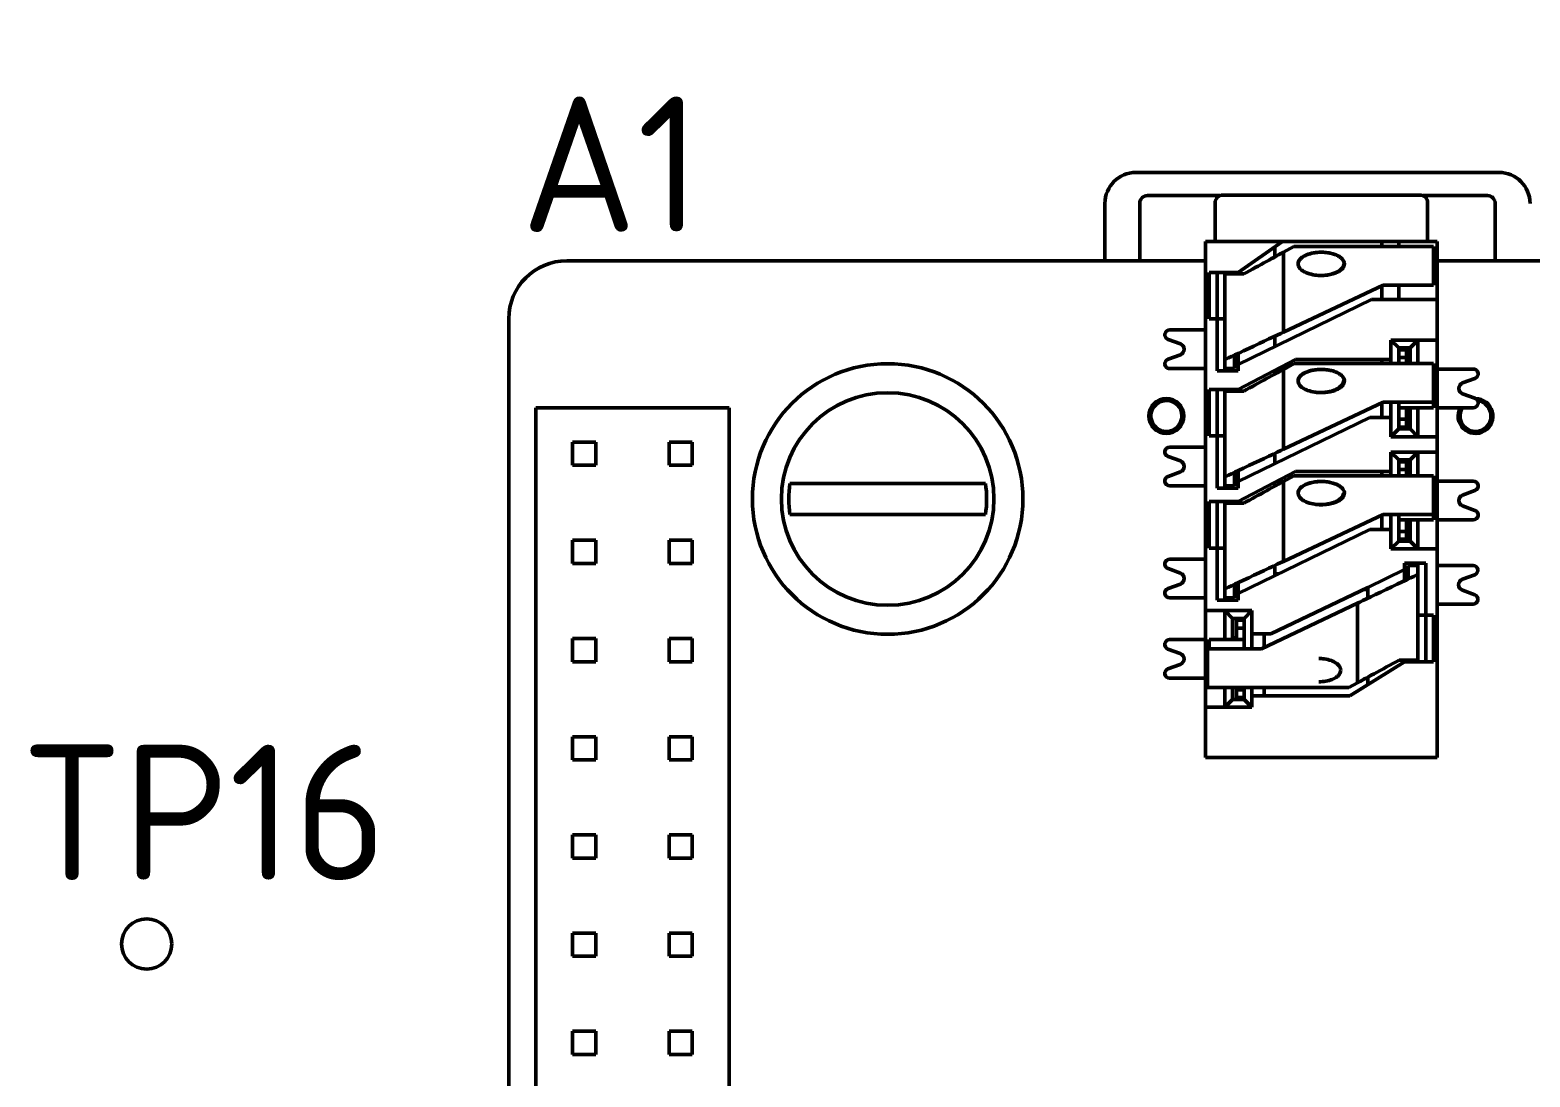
# Model space of a CAD drawing. Header units: millimetres. Extents: x -55 to 2039, y 0 to 512.
# Drawn here: x 1041.07 to 1079.89, y 280.9 to 307.98 of the extents above; entities that cross this region are included whole.
import ezdxf
from ezdxf import colors
from ezdxf.entities.mleader import LeaderData, LeaderLine
from ezdxf.enums import TextEntityAlignment as Align
from ezdxf.math import Vec2, Vec3

# ---------------------------------------------------------------- set-up
doc = ezdxf.new("R2010")
doc.units = ezdxf.units.MM
doc.linetypes.add('Сплошная', pattern=[0])
doc.layers.add('Виды', color=30, linetype='Continuous')
doc.layers.add('текст', color=2, linetype='Continuous', lineweight=30)
doc.styles.add('GOST TYPE B', font='', dxfattribs={"height": 3.5})
doc.styles.get('GOST TYPE B').set_extended_font_data('GOST type B')

# ---------------------------------------------------------------- blocks, each defined once
blk = doc.blocks.new('Вид с →')
at = {"linetype": 'Continuous', "lineweight": 25, "transparency": 16777216}
for q in [(28.03, 4.046), (30.858, 4.046)]:
    blk.add_line((29.444, 2.632), q, dxfattribs=at)
blk.add_circle((32.944, 2.632), 3.5, dxfattribs=at)
blk.add_circle((32.944, 2.632), 3.5, dxfattribs=at)
at = {"linetype": 'Continuous', "lineweight": 50, "transparency": 16777216, "style": 'GOST TYPE B'}
blk.add_attdef('ВИД(_:_)', text='', height=7, dxfattribs=at).set_placement((27.226, 3.5), align=Align.MIDDLE_RIGHT)
blk = doc.blocks.new('_DotSmall')
at = {"color": 0, "linetype": 'ByBlock', "lineweight": 60, "const_width": 0.5}
blk.add_lwpolyline([(-0.0625, 0, 1), (0.0625, 0, 1)], format="xyb", close=True, dxfattribs=at)

msp = doc.modelspace()

# ---------------------------------------------------------------- linework, layer by layer
at = {"linetype": 'Continuous', "lineweight": 50}
for p, q in [((1069.6899, 304.2971), (1079.0899, 304.2971)), ((1071.8646, 303.6971), (1069.9899, 303.6971)), ((1077.0413, 303.7123), (1071.9413, 303.7123)), ((1078.7899, 303.6971), (1077.1179, 303.6971)), ((1068.8899, 302.0123), (1068.8899, 303.4971)), ((1069.7899, 303.4971), (1069.7899, 302.0123)), ((1071.7413, 302.5123), (1071.7413, 303.5123)), ((1077.2413, 302.5123), (1077.2413, 303.5123)), ((1078.9899, 302.0123), (1078.9899, 303.4971)), ((1071.4913, 292.9623), (1071.4913, 302.5123)), ((1071.4913, 302.5123), (1073.3456, 302.5123)), ((1073.4838, 302.5123), (1072.3413, 301.7123)), ((1076.7961, 302.5123), (1073.3456, 302.5123)), ((1076.0558, 302.3823), (1076.0558, 302.5123)), ((1076.4913, 302.3823), (1076.4913, 302.5123)), ((1076.7961, 302.5123), (1077.4913, 302.5123)), ((1077.4913, 302.5123), (1077.4913, 301.0123)), ((1054.9613, 302.0123), (1071.4913, 302.0123)), ((1073.2844, 302.111), (1073.2844, 302.3727)), ((1073.5089, 302.2336), (1073.7813, 302.3823)), ((1073.5089, 300.1668), (1073.5089, 302.2336)), ((1073.7813, 302.3823), (1074.5115, 302.3823)), ((1074.5115, 302.3823), (1077.3913, 302.3823)), ((1077.3913, 302.3823), (1077.3913, 301.3823)), ((1077.4913, 302.0123), (1090.4356, 302.0123)), ((1071.5913, 301.7123), (1072.3413, 301.7123)), ((1071.5913, 300.5123), (1071.5913, 301.7123)), ((1071.7913, 300.5123), (1071.7913, 301.7123)), ((1071.9913, 301.6723), (1071.9913, 301.7123)), ((1071.9913, 300.5123), (1071.9913, 301.6723)), ((1072.4813, 301.6723), (1071.9913, 301.6723)), ((1072.3413, 301.6723), (1072.3413, 301.7123)), ((1073.5089, 300.1668), (1076.0913, 301.3823)), ((1076.0558, 301.0123), (1076.0558, 301.3656)), ((1076.0913, 301.3823), (1077.3913, 301.3823)), ((1076.4913, 301.0123), (1076.4913, 301.3823)), ((1072.3413, 299.3323), (1075.7858, 301.0123)), ((1075.7858, 301.0123), (1077.4913, 301.0123)), ((1077.4913, 301.0123), (1077.4913, 299.9623)), ((1053.4613, 260.3546), (1053.4613, 300.5123)), ((1071.5913, 300.5123), (1071.7913, 300.5123)), ((1071.7913, 300.5123), (1071.9913, 300.5123)), ((1071.7913, 299.1623), (1071.7913, 300.5123)), ((1071.9913, 299.1623), (1071.9913, 300.5123)), ((1070.5663, 300.2223), (1071.4913, 300.2223)), ((1070.8427, 299.8632), (1070.5234, 299.9799)), ((1073.2844, 299.7923), (1073.2844, 300.0611)), ((1076.2913, 299.9623), (1077.4913, 299.9623)), ((1076.2913, 299.9623), (1076.4913, 299.7623)), ((1076.2913, 299.4623), (1076.2913, 299.9623)), ((1076.7913, 299.7623), (1076.4913, 299.7623)), ((1076.4913, 299.7123), (1076.4913, 299.7623)), ((1076.4913, 299.7123), (1076.6913, 299.7123)), ((1076.4913, 299.5123), (1076.4913, 299.7123)), ((1076.6913, 299.7123), (1076.6913, 299.5123)), ((1076.9913, 299.9623), (1076.7913, 299.7623)), ((1076.7913, 299.3523), (1076.7913, 299.7623)), ((1076.9913, 299.3523), (1076.9913, 299.9623)), ((1077.4913, 299.9623), (1077.4913, 297.4623)), ((1070.5234, 299.4647), (1070.8427, 299.5814)), ((1072.2413, 299.2223), (1072.2413, 299.57)), ((1072.3413, 299.3323), (1072.3413, 299.6171)), ((1073.8233, 299.4623), (1072.3413, 298.6823)), ((1072.3413, 299.1623), (1072.3413, 299.3323)), ((1073.5089, 299.2036), (1073.7813, 299.3523)), ((1073.7813, 299.3523), (1074.5115, 299.3523)), ((1073.8233, 299.4623), (1076.2913, 299.4623)), ((1074.5115, 299.3523), (1077.3913, 299.3523)), ((1076.0558, 299.3523), (1076.0558, 299.4623)), ((1076.2913, 299.4623), (1076.2913, 299.3523)), ((1076.6913, 299.5123), (1076.4913, 299.5123)), ((1077.3913, 299.3523), (1077.3913, 298.3523)), ((1071.4913, 299.2223), (1070.5663, 299.2223)), ((1071.7913, 299.1623), (1072.3413, 299.1623)), ((1071.9913, 299.2223), (1072.2413, 299.2223)), ((1073.2844, 299.081), (1073.2844, 299.1787)), ((1073.5089, 297.1368), (1073.5089, 299.2036)), ((1077.4913, 299.2123), (1078.4213, 299.2123)), ((1078.4641, 298.9699), (1078.1448, 298.8532)), ((1071.5913, 297.4823), (1071.5913, 298.6823)), ((1071.5913, 298.6823), (1072.3413, 298.6823)), ((1071.7913, 298.6823), (1071.7913, 297.4823)), ((1071.9913, 298.6423), (1071.9913, 298.6823)), ((1071.9913, 297.4823), (1071.9913, 298.6423)), ((1072.4813, 298.6423), (1071.9913, 298.6423)), ((1072.3413, 298.6423), (1072.3413, 298.6823)), ((1078.145, 298.5714), (1078.4642, 298.4547)), ((1059.1613, 298.2123), (1054.1613, 298.2123)), ((1054.1613, 298.2123), (1054.1613, 260.3503)), ((1059.1613, 247.5623), (1059.1613, 298.2123)), ((1073.5089, 297.1368), (1076.0913, 298.3523)), ((1076.0558, 297.9623), (1076.0558, 298.3356)), ((1076.0913, 298.3523), (1077.3913, 298.3523)), ((1076.2913, 298.3523), (1076.2913, 297.9623)), ((1076.4913, 298.2123), (1076.4913, 298.3523)), ((1077.3913, 298.2123), (1076.4913, 298.2123)), ((1076.6913, 298.1623), (1076.7913, 298.1623)), ((1076.7913, 297.6623), (1076.7913, 298.2123)), ((1076.9913, 297.4623), (1076.9913, 298.2123)), ((1077.3913, 298.2123), (1077.3913, 298.3523)), ((1078.4213, 298.2123), (1077.4913, 298.2123)), ((1072.3413, 296.3023), (1075.7448, 297.9623)), ((1075.7448, 297.9623), (1076.2913, 297.9623)), ((1076.2913, 297.4623), (1076.2913, 297.9623)), ((1076.4913, 297.9123), (1076.6913, 297.9123)), ((1076.4913, 297.7123), (1076.4913, 297.9123)), ((1076.6913, 297.9123), (1076.6913, 297.7123)), ((1071.5913, 297.4823), (1071.7913, 297.4823)), ((1071.7913, 297.4823), (1071.9913, 297.4823)), ((1071.7913, 296.1323), (1071.7913, 297.4823)), ((1071.9913, 297.4823), (1071.9913, 296.1323)), ((1076.4913, 297.6623), (1076.2913, 297.4623)), ((1076.2913, 297.4623), (1077.4913, 297.4623)), ((1076.6913, 297.7123), (1076.4913, 297.7123)), ((1076.4913, 297.6623), (1076.4913, 297.7123)), ((1076.4913, 297.6623), (1076.7913, 297.6623)), ((1076.7913, 297.6623), (1076.9913, 297.4623)), ((1077.4913, 297.4623), (1077.4913, 297.0623)), ((1055.7113, 297.3223), (1055.1113, 297.3223)), ((1055.1113, 297.3223), (1055.1113, 296.7223)), ((1055.7113, 296.7223), (1055.7113, 297.3223)), ((1058.2113, 297.3223), (1057.6113, 297.3223)), ((1057.6113, 297.3223), (1057.6113, 296.7223)), ((1058.2113, 296.7223), (1058.2113, 297.3223)), ((1070.5663, 297.1923), (1071.4913, 297.1923)), ((1073.2844, 296.7623), (1073.2844, 297.0311)), ((1076.2913, 297.0623), (1077.4913, 297.0623)), ((1076.2913, 297.0623), (1076.4913, 296.8623)), ((1076.2913, 296.5623), (1076.2913, 297.0623)), ((1076.9913, 297.0623), (1076.7913, 296.8623)), ((1076.9913, 296.4523), (1076.9913, 297.0623)), ((1077.4913, 297.0623), (1077.4913, 294.5623)), ((1055.1113, 296.7223), (1055.7113, 296.7223)), ((1057.6113, 296.7223), (1058.2113, 296.7223)), ((1070.8427, 296.8332), (1070.5234, 296.9499)), ((1072.3413, 296.3023), (1072.3413, 296.5871)), ((1076.7913, 296.8623), (1076.4913, 296.8623)), ((1076.4913, 296.8123), (1076.4913, 296.8623)), ((1076.4913, 296.8123), (1076.6913, 296.8123)), ((1076.4913, 296.6123), (1076.4913, 296.8123)), ((1076.6913, 296.6123), (1076.4913, 296.6123)), ((1076.6913, 296.8123), (1076.6913, 296.6123)), ((1076.7913, 296.4523), (1076.7913, 296.8623)), ((1065.7971, 296.2504), (1060.7373, 296.2504)), ((1070.5234, 296.4347), (1070.8427, 296.5514)), ((1071.4913, 296.1923), (1070.5663, 296.1923)), ((1071.9913, 296.1923), (1072.2413, 296.1923)), ((1072.2413, 296.1923), (1072.2413, 296.54)), ((1073.8233, 296.5623), (1072.3413, 295.7823)), ((1072.3413, 296.1323), (1072.3413, 296.3023)), ((1073.2844, 296.181), (1073.2844, 296.2787)), ((1073.5089, 296.3036), (1073.7813, 296.4523)), ((1073.5089, 294.2368), (1073.5089, 296.3036)), ((1073.7813, 296.4523), (1074.5115, 296.4523)), ((1073.8233, 296.5623), (1076.2913, 296.5623)), ((1074.5115, 296.4523), (1077.3913, 296.4523)), ((1076.0558, 296.4523), (1076.0558, 296.5623)), ((1076.2913, 296.5623), (1076.2913, 296.4523)), ((1077.3913, 296.4523), (1077.3913, 295.4523)), ((1077.4913, 296.3123), (1078.4213, 296.3123)), ((1071.7913, 296.1323), (1072.3413, 296.1323)), ((1078.4641, 296.0699), (1078.1448, 295.9532)), ((1060.7373, 295.4504), (1065.7971, 295.4504)), ((1071.5913, 294.5823), (1071.5913, 295.7823)), ((1071.5913, 295.7823), (1072.3413, 295.7823)), ((1071.7913, 295.7823), (1071.7913, 294.5823)), ((1071.9913, 295.7423), (1071.9913, 295.7823)), ((1071.9913, 294.5823), (1071.9913, 295.7423)), ((1072.4813, 295.7423), (1071.9913, 295.7423)), ((1072.3413, 295.7423), (1072.3413, 295.7823)), ((1073.5089, 294.2368), (1076.0913, 295.4523)), ((1076.0558, 295.0623), (1076.0558, 295.4356)), ((1076.0913, 295.4523), (1077.3913, 295.4523)), ((1076.2913, 295.4523), (1076.2913, 295.0623)), ((1076.4913, 295.3123), (1076.4913, 295.4523)), ((1077.3913, 295.3123), (1077.3913, 295.4523)), ((1078.145, 295.6714), (1078.4642, 295.5547)), ((1072.3413, 293.4023), (1075.7448, 295.0623)), ((1075.7448, 295.0623), (1076.2913, 295.0623)), ((1076.2913, 294.5623), (1076.2913, 295.0623)), ((1077.3913, 295.3123), (1076.4913, 295.3123)), ((1076.6913, 295.2623), (1076.7913, 295.2623)), ((1076.7913, 294.7623), (1076.7913, 295.3123)), ((1076.9913, 294.5623), (1076.9913, 295.3123)), ((1077.4913, 295.3123), (1078.4213, 295.3123)), ((1055.7113, 294.7823), (1055.1113, 294.7823)), ((1055.1113, 294.7823), (1055.1113, 294.1823)), ((1055.7113, 294.1823), (1055.7113, 294.7823)), ((1058.2113, 294.7823), (1057.6113, 294.7823)), ((1057.6113, 294.7823), (1057.6113, 294.1823)), ((1058.2113, 294.1823), (1058.2113, 294.7823)), ((1076.4913, 294.7623), (1076.2913, 294.5623)), ((1076.4913, 295.0123), (1076.6913, 295.0123)), ((1076.4913, 294.8123), (1076.4913, 295.0123)), ((1076.6913, 294.8123), (1076.4913, 294.8123)), ((1076.4913, 294.7623), (1076.4913, 294.8123)), ((1076.4913, 294.7623), (1076.7913, 294.7623)), ((1076.6913, 295.0123), (1076.6913, 294.8123)), ((1076.7913, 294.7623), (1076.9913, 294.5623)), ((1070.5663, 294.2923), (1071.4913, 294.2923)), ((1071.5913, 294.5823), (1071.7913, 294.5823)), ((1071.7913, 294.5823), (1071.9913, 294.5823)), ((1071.7913, 293.2323), (1071.7913, 294.5823)), ((1071.9913, 294.5823), (1071.9913, 293.2323)), ((1076.2913, 294.5623), (1077.4913, 294.5623)), ((1077.4913, 294.5623), (1077.4913, 289.1623)), ((1055.1113, 294.1823), (1055.7113, 294.1823)), ((1057.6113, 294.1823), (1058.2113, 294.1823)), ((1070.8427, 293.9332), (1070.5234, 294.0499)), ((1073.2844, 293.8623), (1073.2844, 294.1311)), ((1073.3869, 293.9123), (1073.2844, 293.9123)), ((1076.6413, 294.0223), (1075.6913, 293.5599)), ((1076.6413, 294.0223), (1076.6413, 294.1923)), ((1076.6413, 294.1923), (1077.1913, 294.1923)), ((1076.6413, 294.0223), (1076.6413, 293.7354)), ((1076.7413, 294.1323), (1076.9913, 294.1323)), ((1076.7413, 293.7831), (1076.7413, 294.1323)), ((1076.9913, 294.1923), (1076.9913, 292.8423)), ((1077.1913, 292.8423), (1077.1913, 294.1923)), ((1077.4913, 294.1323), (1078.4163, 294.1323)), ((1078.4592, 293.8899), (1078.1398, 293.7732)), ((1070.5234, 293.5347), (1070.8427, 293.6514)), ((1072.2413, 293.2923), (1072.2413, 293.64)), ((1072.3413, 293.4023), (1072.3413, 293.6871)), ((1075.6913, 293.5599), (1073.1813, 292.3613)), ((1075.5917, 293.5123), (1075.6913, 293.5123)), ((1075.6913, 293.2823), (1075.6913, 293.5599)), ((1076.2913, 293.5685), (1076.2913, 293.5723)), ((1076.2913, 293.5723), (1076.2994, 293.5723)), ((1078.1398, 293.4914), (1078.4592, 293.3747)), ((1071.4913, 293.2923), (1070.5663, 293.2923)), ((1071.7913, 293.2323), (1072.3413, 293.2323)), ((1071.9913, 293.2923), (1072.2413, 293.2923)), ((1072.3413, 293.2323), (1072.3413, 293.4023)), ((1072.9447, 291.9723), (1075.429, 293.1572)), ((1075.429, 291.0967), (1075.429, 293.1572)), ((1078.4163, 293.1323), (1077.4913, 293.1323)), ((1071.4913, 292.9623), (1072.6913, 292.9623)), ((1071.4913, 290.4623), (1071.4913, 292.9623)), ((1072.1913, 292.7623), (1071.9913, 292.9623)), ((1071.9913, 292.9623), (1071.9913, 292.2123)), ((1072.1913, 292.2123), (1072.1913, 292.7623)), ((1072.1913, 292.7623), (1072.4913, 292.7623)), ((1072.2913, 292.7123), (1072.4913, 292.7123)), ((1072.2913, 292.5123), (1072.2913, 292.7123)), ((1072.6913, 292.9623), (1072.4913, 292.7623)), ((1072.4913, 292.7623), (1072.4913, 292.7123)), ((1072.4913, 292.7123), (1072.4913, 292.5123)), ((1072.6913, 292.3613), (1072.6913, 292.9623)), ((1076.9913, 292.8423), (1077.1913, 292.8423)), ((1076.9913, 292.8423), (1076.9913, 291.6823)), ((1077.1913, 292.8423), (1077.1913, 291.6423)), ((1077.1913, 292.8423), (1077.3913, 292.8423)), ((1077.3913, 291.6423), (1077.3913, 292.8423)), ((1072.4913, 292.5123), (1072.2913, 292.5123)), ((1072.6913, 291.9723), (1072.6913, 292.3613)), ((1072.6913, 292.3613), (1073.1813, 292.3613)), ((1073.0113, 292.3613), (1073.0113, 292.0041)), ((1055.7113, 292.2423), (1055.1113, 292.2423)), ((1055.1113, 292.2423), (1055.1113, 291.6423)), ((1055.7113, 291.6423), (1055.7113, 292.2423)), ((1058.2113, 292.2423), (1057.6113, 292.2423)), ((1057.6113, 292.2423), (1057.6113, 291.6423)), ((1058.2113, 291.6423), (1058.2113, 292.2423)), ((1070.8375, 291.8533), (1070.5184, 291.9699)), ((1070.5614, 292.2123), (1071.4913, 292.2123)), ((1071.5447, 291.9723), (1072.9447, 291.9723)), ((1071.5447, 290.9723), (1071.5447, 291.9723)), ((1071.5913, 292.2123), (1072.1913, 292.2123)), ((1071.5913, 291.9723), (1071.5913, 292.2123)), ((1072.2913, 292.2623), (1072.1913, 292.2623)), ((1072.4741, 292.2123), (1072.1913, 292.2123)), ((1072.4913, 292.2505), (1072.4913, 291.9723)), ((1055.1113, 291.6423), (1055.7113, 291.6423)), ((1057.6113, 291.6423), (1058.2113, 291.6423)), ((1070.5185, 291.4548), (1070.8377, 291.5714)), ((1075.2313, 290.7613), (1076.6413, 291.6423)), ((1076.9913, 291.6823), (1076.5013, 291.6823)), ((1076.6413, 291.6423), (1076.6413, 291.6823)), ((1076.6413, 291.6423), (1077.3913, 291.6423)), ((1076.9913, 291.6423), (1076.9913, 291.6823)), ((1070.5613, 291.2123), (1071.4913, 291.2123)), ((1075.6913, 291.0487), (1075.6913, 291.24)), ((1071.5447, 290.9723), (1074.3948, 290.9723)), ((1071.9913, 290.9723), (1071.9913, 290.4623)), ((1072.1913, 290.6623), (1072.1913, 290.9723)), ((1072.2913, 290.9123), (1072.4913, 290.9123)), ((1072.2913, 290.7123), (1072.2913, 290.9123)), ((1072.4913, 290.9123), (1072.4913, 290.7123)), ((1072.6913, 290.7613), (1072.6913, 290.9723)), ((1072.6913, 290.4623), (1072.6913, 290.7613)), ((1072.6913, 290.7613), (1075.2313, 290.7613)), ((1073.0113, 290.9723), (1073.0113, 290.7613)), ((1074.3948, 290.9723), (1074.4106, 290.9723)), ((1074.4106, 290.9723), (1075.2013, 290.9723)), ((1075.2013, 290.9723), (1075.429, 291.0967)), ((1071.4913, 290.4623), (1072.6913, 290.4623)), ((1071.4913, 289.1623), (1071.4913, 290.4623)), ((1072.1913, 290.6623), (1071.9913, 290.4623)), ((1072.1913, 290.6623), (1072.4913, 290.6623)), ((1072.4913, 290.7123), (1072.2913, 290.7123)), ((1072.4913, 290.6623), (1072.4913, 290.7123)), ((1072.4913, 290.6623), (1072.6913, 290.4623)), ((1055.7113, 289.7023), (1055.1113, 289.7023)), ((1055.1113, 289.7023), (1055.1113, 289.1023)), ((1055.7113, 289.1023), (1055.7113, 289.7023)), ((1058.2113, 289.7023), (1057.6113, 289.7023)), ((1057.6113, 289.7023), (1057.6113, 289.1023)), ((1058.2113, 289.1023), (1058.2113, 289.7023)), ((1055.1113, 289.1023), (1055.7113, 289.1023)), ((1057.6113, 289.1023), (1058.2113, 289.1023)), ((1071.4913, 289.1623), (1077.4913, 289.1623)), ((1055.7113, 287.1623), (1055.1113, 287.1623)), ((1055.1113, 287.1623), (1055.1113, 286.5623)), ((1055.7113, 286.5623), (1055.7113, 287.1623)), ((1058.2113, 287.1623), (1057.6113, 287.1623)), ((1057.6113, 287.1623), (1057.6113, 286.5623)), ((1058.2113, 286.5623), (1058.2113, 287.1623)), ((1055.1113, 286.5623), (1055.7113, 286.5623)), ((1057.6113, 286.5623), (1058.2113, 286.5623)), ((1055.7113, 284.6223), (1055.1113, 284.6223)), ((1055.1113, 284.6223), (1055.1113, 284.0223)), ((1055.7113, 284.0223), (1055.7113, 284.6223)), ((1058.2113, 284.6223), (1057.6113, 284.6223)), ((1057.6113, 284.6223), (1057.6113, 284.0223)), ((1058.2113, 284.0223), (1058.2113, 284.6223)), ((1055.1113, 284.0223), (1055.7113, 284.0223)), ((1057.6113, 284.0223), (1058.2113, 284.0223)), ((1055.7113, 282.0823), (1055.1113, 282.0823)), ((1055.1113, 282.0823), (1055.1113, 281.4823)), ((1055.7113, 281.4823), (1055.7113, 282.0823)), ((1058.2113, 282.0823), (1057.6113, 282.0823)), ((1057.6113, 282.0823), (1057.6113, 281.4823)), ((1058.2113, 281.4823), (1058.2113, 282.0823)), ((1055.1113, 281.4823), (1055.7113, 281.4823)), ((1057.6113, 281.4823), (1058.2113, 281.4823))]:
    msp.add_line(p, q, dxfattribs=at)
for centre, radius in [((1063.2672, 295.8504), 3.5), ((1070.4789, 297.9971), 0.45), ((1044.0913, 284.3401), 0.65)]:
    msp.add_circle(centre, radius, dxfattribs=at)
at = {"linetype": 'Continuous', "lineweight": 50, "extrusion": (0, 0, -1)}
msp.add_circle((-1063.2672, 295.8504), 2.75, dxfattribs=at)
for centre, radius, start, end in [((-1069.6899, 303.4971), 0.8, 0, 90), ((-1079.0899, 303.4971), 0.8, 90, 180), ((-1071.9413, 303.5123), 0.2, 0, 90), ((-1077.0413, 303.5123), 0.2, 90, 180), ((-1070.5663, 300.0973), 0.125, 290.07252, 90), ((-1070.5663, 299.3473), 0.125, 270, 69.92747), ((-1078.4213, 299.0873), 0.125, 90.00001, 249.97871), ((-1070.4799, 297.9971), 0.4, 5.02088, 180), ((-1078.4799, 297.9971), 0.4, 5.02088, 32.55932), ((-1078.4213, 298.3373), 0.125, 110.06848, 270), ((-1078.4799, 297.9971), 0.4, 97.61776, 180), ((-1070.4799, 297.9971), 0.4, 180, 5.02088), ((-1078.4799, 297.9971), 0.4, 180, 5.02088), ((-1070.5663, 297.0673), 0.125, 290.07252, 90), ((-1063.2672, 295.8504), 2.5613, 351.0154, 8.9846), ((-1063.2672, 295.8504), 2.5613, 171.0154, 188.9846), ((-1070.5663, 296.3173), 0.125, 270, 69.92747), ((-1078.4213, 296.1873), 0.125, 90.00001, 249.97871), ((-1078.4213, 295.4373), 0.125, 110.06848, 270), ((-1070.5663, 294.1673), 0.125, 290.07252, 90), ((-1078.4163, 294.0073), 0.125, 90, 249.92747), ((-1070.5663, 293.4173), 0.125, 270, 69.92747), ((-1078.4163, 293.2573), 0.125, 110.07252, 270), ((-1070.5613, 292.0873), 0.125, 290.07252, 90.0514), ((-1070.5613, 291.3373), 0.125, 270, 69.97889)]:
    msp.add_arc(centre, radius, start, end, dxfattribs=at)
at = {"linetype": 'Continuous', "lineweight": 50}
for centre, radius, start, end in [((1069.9899, 303.4971), 0.2, 90, 180), ((1078.7899, 303.4971), 0.2, 0, 90), ((1054.9613, 300.5123), 1.5, 90, 180), ((1070.7913, 299.7223), 0.15, 290.07253, 69.92748), ((1078.1963, 298.7123), 0.15, 110.07259, 250.03034), ((1078.4799, 297.9971), 0.45, 151.42064, 89.84179), ((1070.7913, 296.6923), 0.15, 290.07253, 69.92748), ((1078.1963, 295.8123), 0.15, 110.07259, 250.03034), ((1070.7913, 293.7923), 0.15, 290.07253, 69.92748), ((1078.1913, 293.6323), 0.15, 110.07253, 249.92748), ((1070.7863, 291.7123), 0.15, 290.07253, 70.03108)]:
    msp.add_arc(centre, radius, start, end, dxfattribs=at)
at = {"linetype": 'Continuous', "lineweight": 50, "extrusion": (0, 0, -1)}
for centre, major_axis, ratio, start_param, end_param in [((1072.7913, 301.8416), (-0.8, -0.4369), 0, 3.5992584, 5.1103356), ((1076.4913, 299.3623), (0, 0.15), 0.0000001, 4.6455587, 6.2830712), ((1076.6913, 299.3623), (0, 0.15), 0.0000001, 4.6455587, 6.2830712), ((1072.7913, 298.8116), (-0.8, -0.4369), 0, 3.5992584, 5.1103356), ((1076.4913, 298.0623), (0, 0.15), 0.0000001, 3.1414785, 6.2830712), ((1076.6913, 298.0623), (0, 0.15), 0.0000001, 3.1414785, 6.2830712), ((1076.4913, 296.4623), (0, 0.15), 0.0000001, 4.6455587, 6.2830712), ((1076.6913, 296.4623), (0, 0.15), 0.0000001, 4.6455587, 6.2830712), ((1072.7913, 295.9116), (-0.8, -0.4369), 0, 3.5992584, 5.1103356), ((1076.4913, 295.1623), (0, 0.15), 0.0000001, 3.1414785, 6.2830712), ((1076.6913, 295.1623), (0, 0.15), 0.0000001, 3.1414785, 6.2830712), ((1072.2913, 292.3623), (0, 0.15), 0.0000001, 3.8712062, 6.2830712), ((1072.4913, 292.3623), (0, 0.15), 0.0000001, 3.8712062, 6.2830712), ((1072.2913, 291.0623), (0, 0.15), 0.0000001, 3.1414785, 4.0687737), ((1072.4913, 291.0623), (0, 0.15), 0.0000001, 3.1414785, 4.0687737)]:
    msp.add_ellipse(centre, major_axis=major_axis, ratio=ratio, start_param=start_param, end_param=end_param, dxfattribs=at)
at = {"linetype": 'Continuous', "lineweight": 50}
for centre, major_axis, start_param, end_param in [((1072.7913, 299.8289), (-0.8, -0.3766), -0.000031, 2.6839243), ((1072.7913, 296.7989), (-0.8, -0.3766), -0.000031, 2.6839243), ((1072.7913, 293.8989), (-0.8, -0.3766), -0.000031, 2.6839243), ((1076.1913, 293.5208), (0.8, 0.3816), 3.4501677, 6.2832217), ((1076.1913, 291.513), (0.8, 0.4369), 3.4501242, 5.1103001)]:
    msp.add_ellipse(centre, major_axis=major_axis, ratio=0, start_param=start_param, end_param=end_param, dxfattribs=at)
for points, knots in [([(1073.8882, 301.9323), (1073.8882, 301.9404), (1073.8889, 301.9485), (1073.8902, 301.9567), (1073.8929, 301.9734), (1073.8985, 301.9902), (1073.9069, 302.0067), (1073.9164, 302.0253), (1073.9296, 302.0436), (1073.946, 302.0608), (1073.9644, 302.0803), (1073.9869, 302.0985), (1074.0118, 302.1148), (1074.0398, 302.1331), (1074.0709, 302.1491), (1074.1038, 302.1628), (1074.1406, 302.1781), (1074.1796, 302.1907), (1074.2196, 302.2007), (1074.264, 302.2118), (1074.3098, 302.2198), (1074.356, 302.225), (1074.4059, 302.2306), (1074.4563, 302.233), (1074.5067, 302.2322), (1074.5566, 302.2314), (1074.6064, 302.2275), (1074.6553, 302.2203), (1074.7001, 302.2137), (1074.7442, 302.2045), (1074.7868, 302.1922), (1074.8248, 302.1812), (1074.8615, 302.1678), (1074.8959, 302.1518), (1074.9266, 302.1375), (1074.9554, 302.121), (1074.9809, 302.1024), (1075.0036, 302.0859), (1075.0237, 302.0677), (1075.0398, 302.0485), (1075.0541, 302.0314), (1075.0653, 302.0136), (1075.0731, 301.9955), (1075.0801, 301.9792), (1075.0844, 301.9628), (1075.0859, 301.9464), (1075.0863, 301.9417), (1075.0866, 301.937), (1075.0866, 301.9323)], [0, 0, 0, 0, 0.0235679, 0.0235679, 0.0235679, 0.0720538, 0.0720538, 0.0720538, 0.1267405, 0.1267405, 0.1267405, 0.188297, 0.188297, 0.188297, 0.257248, 0.257248, 0.257248, 0.3342557, 0.3342557, 0.3342557, 0.4197316, 0.4197316, 0.4197316, 0.5117766, 0.5117766, 0.5117766, 0.6028617, 0.6028617, 0.6028617, 0.6861843, 0.6861843, 0.6861843, 0.7604194, 0.7604194, 0.7604194, 0.8268326, 0.8268326, 0.8268326, 0.886127, 0.886127, 0.886127, 0.9387919, 0.9387919, 0.9387919, 0.9863602, 0.9863602, 0.9863602, 1, 1, 1, 1]), ([(1074.4874, 302.2323), (1074.3577, 302.2323), (1074.2243, 302.2129), (1074.0599, 302.1445), (1074.0163, 302.121), (1073.9573, 302.0735), (1073.9376, 302.0538), (1073.9132, 302.0187), (1073.9056, 302.0051), (1073.8926, 301.9723), (1073.8884, 301.9522), (1073.8884, 301.9323)], [0, 0, 0, 0, 0.038975748, 0.038975748, 0.053526137, 0.053526137, 0.061744956, 0.061744956, 0.066368073, 0.066368073, 0.072321017, 0.072321017, 0.072321017, 0.072321017]), ([(1073.8884, 301.9323), (1073.8884, 301.9163), (1073.8911, 301.9002), (1073.9009, 301.8693), (1073.9083, 301.8544), (1073.928, 301.8236), (1073.9412, 301.8081), (1073.9754, 301.7752), (1073.9977, 301.7586), (1074.0563, 301.7221), (1074.0946, 301.7045), (1074.1948, 301.6678), (1074.2589, 301.653), (1074.3775, 301.6361), (1074.4325, 301.6323), (1074.4874, 301.6323)], [0, 0, 0, 0, 0.004797553, 0.004797553, 0.009720553, 0.009720553, 0.015762475, 0.015762475, 0.023996988, 0.023996988, 0.036529145, 0.036529145, 0.056063648, 0.056063648, 0.072546002, 0.072546002, 0.072546002, 0.072546002]), ([(1074.4796, 301.6324), (1074.6396, 301.6335), (1074.7989, 301.6686), (1074.9085, 301.727), (1075.0113, 301.7817), (1075.0704, 301.857), (1075.0708, 301.9323)], [0.50405458, 0.50405458, 0.50405458, 0.50405458, 0.7513098, 0.7513098, 0.7513098, 0.98326266, 0.98326266, 0.98326266, 0.98326266]), ([(1075.0866, 301.9323), (1075.0866, 301.9243), (1075.0859, 301.9162), (1075.0846, 301.908), (1075.0818, 301.8913), (1075.0763, 301.8745), (1075.0678, 301.858), (1075.0583, 301.8394), (1075.0452, 301.8211), (1075.0288, 301.8038), (1075.0104, 301.7844), (1074.9879, 301.7662), (1074.9629, 301.7499), (1074.935, 301.7316), (1074.9038, 301.7156), (1074.8709, 301.7019), (1074.8342, 301.6865), (1074.7952, 301.674), (1074.7552, 301.664), (1074.7107, 301.6529), (1074.665, 301.6449), (1074.6187, 301.6397), (1074.5753, 301.6348), (1074.5313, 301.6323), (1074.4874, 301.6323)], [0, 0, 0, 0, 0.02356796, 0.02356796, 0.02356796, 0.07205384, 0.07205384, 0.07205384, 0.12674053, 0.12674053, 0.12674053, 0.18829701, 0.18829701, 0.18829701, 0.257248, 0.257248, 0.257248, 0.33425569, 0.33425569, 0.33425569, 0.41973156, 0.41973156, 0.41973156, 0.50002109, 0.50002109, 0.50002109, 0.50002109]), ([(1073.8882, 298.9023), (1073.8882, 298.9104), (1073.8889, 298.9185), (1073.8902, 298.9267), (1073.8929, 298.9434), (1073.8985, 298.9602), (1073.9069, 298.9767), (1073.9164, 298.9953), (1073.9296, 299.0136), (1073.946, 299.0308), (1073.9644, 299.0503), (1073.9869, 299.0685), (1074.0118, 299.0848), (1074.0398, 299.1031), (1074.0709, 299.1191), (1074.1038, 299.1328), (1074.1406, 299.1481), (1074.1796, 299.1607), (1074.2196, 299.1707), (1074.264, 299.1818), (1074.3098, 299.1898), (1074.356, 299.195), (1074.4059, 299.2006), (1074.4563, 299.203), (1074.5067, 299.2022), (1074.5566, 299.2014), (1074.6064, 299.1975), (1074.6553, 299.1903), (1074.7001, 299.1837), (1074.7442, 299.1745), (1074.7868, 299.1622), (1074.8248, 299.1512), (1074.8615, 299.1378), (1074.8959, 299.1218), (1074.9266, 299.1075), (1074.9554, 299.091), (1074.9809, 299.0724), (1075.0036, 299.0559), (1075.0237, 299.0377), (1075.0398, 299.0185), (1075.0541, 299.0014), (1075.0653, 298.9836), (1075.0731, 298.9655), (1075.0801, 298.9492), (1075.0844, 298.9328), (1075.0859, 298.9164), (1075.0863, 298.9117), (1075.0866, 298.907), (1075.0866, 298.9023)], [0, 0, 0, 0, 0.0235679, 0.0235679, 0.0235679, 0.0720538, 0.0720538, 0.0720538, 0.1267405, 0.1267405, 0.1267405, 0.188297, 0.188297, 0.188297, 0.257248, 0.257248, 0.257248, 0.3342557, 0.3342557, 0.3342557, 0.4197316, 0.4197316, 0.4197316, 0.5117766, 0.5117766, 0.5117766, 0.6028617, 0.6028617, 0.6028617, 0.6861843, 0.6861843, 0.6861843, 0.7604194, 0.7604194, 0.7604194, 0.8268326, 0.8268326, 0.8268326, 0.886127, 0.886127, 0.886127, 0.9387919, 0.9387919, 0.9387919, 0.9863602, 0.9863602, 0.9863602, 1, 1, 1, 1]), ([(1074.4874, 299.2023), (1074.3577, 299.2023), (1074.2243, 299.1829), (1074.0599, 299.1145), (1074.0163, 299.091), (1073.9573, 299.0435), (1073.9376, 299.0238), (1073.9132, 298.9887), (1073.9056, 298.9751), (1073.8926, 298.9423), (1073.8884, 298.9222), (1073.8884, 298.9023)], [0, 0, 0, 0, 0.038975748, 0.038975748, 0.053526137, 0.053526137, 0.061744956, 0.061744956, 0.066368073, 0.066368073, 0.072321017, 0.072321017, 0.072321017, 0.072321017]), ([(1073.8884, 298.9023), (1073.8884, 298.8863), (1073.8911, 298.8702), (1073.9009, 298.8393), (1073.9083, 298.8244), (1073.928, 298.7936), (1073.9412, 298.7781), (1073.9754, 298.7452), (1073.9977, 298.7286), (1074.0563, 298.6921), (1074.0946, 298.6745), (1074.1948, 298.6378), (1074.2589, 298.623), (1074.3775, 298.6061), (1074.4325, 298.6023), (1074.4874, 298.6023)], [0, 0, 0, 0, 0.004797553, 0.004797553, 0.009720553, 0.009720553, 0.015762475, 0.015762475, 0.023996988, 0.023996988, 0.036529145, 0.036529145, 0.056063648, 0.056063648, 0.072546002, 0.072546002, 0.072546002, 0.072546002]), ([(1075.0607, 298.9023), (1075.0602, 298.8968), (1075.0598, 298.8913), (1075.0592, 298.8859), (1075.0587, 298.882), (1075.0581, 298.878), (1075.0573, 298.8742), (1075.0561, 298.8678), (1075.0543, 298.8616), (1075.0522, 298.8555), (1075.0509, 298.8517), (1075.0495, 298.848), (1075.0479, 298.8443), (1075.0464, 298.8406), (1075.0448, 298.8369), (1075.0431, 298.8332), (1075.0403, 298.8274), (1075.0373, 298.8217), (1075.034, 298.8162), (1075.0289, 298.8075), (1075.0231, 298.7992), (1075.0168, 298.7914), (1075.0135, 298.7873), (1075.0101, 298.7833), (1075.0065, 298.7794), (1075.0039, 298.7765), (1075.0013, 298.7737), (1074.9985, 298.771), (1074.9957, 298.7681), (1074.9929, 298.7654), (1074.99, 298.7627), (1074.9843, 298.7574), (1074.9784, 298.7523), (1074.9724, 298.7474), (1074.9663, 298.7424), (1074.96, 298.7377), (1074.9536, 298.733), (1074.9499, 298.7304), (1074.9461, 298.7277), (1074.9423, 298.7251), (1074.9392, 298.7231), (1074.9361, 298.7211), (1074.933, 298.7191), (1074.9255, 298.7143), (1074.9179, 298.7098), (1074.9102, 298.7054), (1074.902, 298.7008), (1074.8937, 298.6964), (1074.8853, 298.6922), (1074.8764, 298.6878), (1074.8673, 298.6836), (1074.8582, 298.6795), (1074.8484, 298.6752), (1074.8386, 298.6712), (1074.8286, 298.6673), (1074.8179, 298.6632), (1074.8071, 298.6593), (1074.7963, 298.6557), (1074.7924, 298.6544), (1074.7886, 298.6531), (1074.7847, 298.6519), (1074.7769, 298.6494), (1074.7691, 298.6471), (1074.7612, 298.6448), (1074.7485, 298.6412), (1074.7358, 298.6378), (1074.723, 298.6347), (1074.7092, 298.6314), (1074.6953, 298.6284), (1074.6814, 298.6256), (1074.6663, 298.6227), (1074.6512, 298.6201), (1074.636, 298.6178), (1074.6195, 298.6153), (1074.603, 298.6132), (1074.5864, 298.6115), (1074.5684, 298.6096), (1074.5504, 298.6081), (1074.5323, 298.6071), (1074.5126, 298.6059), (1074.4929, 298.6053), (1074.4732, 298.6051), (1074.452, 298.6049), (1074.4308, 298.6053), (1074.4096, 298.6063), (1074.3884, 298.6073), (1074.3672, 298.6088), (1074.3461, 298.6109), (1074.344, 298.6112), (1074.3419, 298.6114), (1074.3398, 298.6116)], [0.00125938, 0.00125938, 0.00125938, 0.00125938, 0.0126324, 0.0126324, 0.0126324, 0.02086365, 0.02086365, 0.02086365, 0.0342765, 0.0342765, 0.0342765, 0.0425484, 0.0425484, 0.0425484, 0.05090945, 0.05090945, 0.05090945, 0.06428268, 0.06428268, 0.06428268, 0.08523328, 0.08523328, 0.08523328, 0.09615151, 0.09615151, 0.09615151, 0.10422119, 0.10422119, 0.10422119, 0.11248821, 0.11248821, 0.11248821, 0.12856302, 0.12856302, 0.12856302, 0.14495565, 0.14495565, 0.14495565, 0.15453788, 0.15453788, 0.15453788, 0.16222931, 0.16222931, 0.16222931, 0.18062619, 0.18062619, 0.18062619, 0.20013638, 0.20013638, 0.20013638, 0.22084204, 0.22084204, 0.22084204, 0.24295472, 0.24295472, 0.24295472, 0.26664476, 0.26664476, 0.26664476, 0.27504178, 0.27504178, 0.27504178, 0.29202846, 0.29202846, 0.29202846, 0.31932885, 0.31932885, 0.31932885, 0.34879987, 0.34879987, 0.34879987, 0.38069621, 0.38069621, 0.38069621, 0.41525475, 0.41525475, 0.41525475, 0.45274808, 0.45274808, 0.45274808, 0.49356729, 0.49356729, 0.49356729, 0.53747432, 0.53747432, 0.53747432, 0.58142689, 0.58142689, 0.58142689, 0.58578864, 0.58578864, 0.58578864, 0.58578864]), ([(1074.4796, 298.6024), (1074.6396, 298.6035), (1074.7989, 298.6386), (1074.9085, 298.697), (1075.0113, 298.7517), (1075.0704, 298.827), (1075.0708, 298.9023)], [0.50405458, 0.50405458, 0.50405458, 0.50405458, 0.7513098, 0.7513098, 0.7513098, 0.98326266, 0.98326266, 0.98326266, 0.98326266]), ([(1075.0866, 298.9023), (1075.0866, 298.8943), (1075.0859, 298.8862), (1075.0846, 298.878), (1075.0818, 298.8613), (1075.0763, 298.8445), (1075.0678, 298.828), (1075.0583, 298.8094), (1075.0452, 298.7911), (1075.0288, 298.7738), (1075.0104, 298.7544), (1074.9879, 298.7362), (1074.9629, 298.7199), (1074.935, 298.7016), (1074.9038, 298.6856), (1074.8709, 298.6719), (1074.8342, 298.6565), (1074.7952, 298.644), (1074.7552, 298.634), (1074.7107, 298.6229), (1074.665, 298.6149), (1074.6187, 298.6097), (1074.5753, 298.6048), (1074.5313, 298.6023), (1074.4874, 298.6023)], [0, 0, 0, 0, 0.02356796, 0.02356796, 0.02356796, 0.07205384, 0.07205384, 0.07205384, 0.12674053, 0.12674053, 0.12674053, 0.18829701, 0.18829701, 0.18829701, 0.257248, 0.257248, 0.257248, 0.33425569, 0.33425569, 0.33425569, 0.41973156, 0.41973156, 0.41973156, 0.50002109, 0.50002109, 0.50002109, 0.50002109]), ([(1073.8882, 296.0023), (1073.8882, 296.0104), (1073.8889, 296.0185), (1073.8902, 296.0267), (1073.8929, 296.0434), (1073.8985, 296.0602), (1073.9069, 296.0767), (1073.9164, 296.0953), (1073.9296, 296.1136), (1073.946, 296.1308), (1073.9644, 296.1503), (1073.9869, 296.1685), (1074.0118, 296.1848), (1074.0398, 296.2031), (1074.0709, 296.2191), (1074.1038, 296.2328), (1074.1406, 296.2481), (1074.1796, 296.2607), (1074.2196, 296.2707), (1074.264, 296.2818), (1074.3098, 296.2898), (1074.356, 296.295), (1074.4059, 296.3006), (1074.4563, 296.303), (1074.5067, 296.3022), (1074.5566, 296.3014), (1074.6064, 296.2975), (1074.6553, 296.2903), (1074.7001, 296.2837), (1074.7442, 296.2745), (1074.7868, 296.2622), (1074.8248, 296.2512), (1074.8615, 296.2378), (1074.8959, 296.2218), (1074.9266, 296.2075), (1074.9554, 296.191), (1074.9809, 296.1724), (1075.0036, 296.1559), (1075.0237, 296.1377), (1075.0398, 296.1185), (1075.0541, 296.1014), (1075.0653, 296.0836), (1075.0731, 296.0655), (1075.0801, 296.0492), (1075.0844, 296.0328), (1075.0859, 296.0164), (1075.0863, 296.0117), (1075.0866, 296.007), (1075.0866, 296.0023)], [0, 0, 0, 0, 0.0235679, 0.0235679, 0.0235679, 0.0720538, 0.0720538, 0.0720538, 0.1267405, 0.1267405, 0.1267405, 0.188297, 0.188297, 0.188297, 0.257248, 0.257248, 0.257248, 0.3342557, 0.3342557, 0.3342557, 0.4197316, 0.4197316, 0.4197316, 0.5117766, 0.5117766, 0.5117766, 0.6028617, 0.6028617, 0.6028617, 0.6861843, 0.6861843, 0.6861843, 0.7604194, 0.7604194, 0.7604194, 0.8268326, 0.8268326, 0.8268326, 0.886127, 0.886127, 0.886127, 0.9387919, 0.9387919, 0.9387919, 0.9863602, 0.9863602, 0.9863602, 1, 1, 1, 1]), ([(1074.4874, 296.3023), (1074.3577, 296.3023), (1074.2243, 296.2829), (1074.0599, 296.2145), (1074.0163, 296.191), (1073.9573, 296.1435), (1073.9376, 296.1238), (1073.9132, 296.0887), (1073.9056, 296.0751), (1073.8926, 296.0423), (1073.8884, 296.0222), (1073.8884, 296.0023)], [0, 0, 0, 0, 0.038975748, 0.038975748, 0.053526137, 0.053526137, 0.061744956, 0.061744956, 0.066368073, 0.066368073, 0.072321017, 0.072321017, 0.072321017, 0.072321017]), ([(1073.8884, 296.0023), (1073.8884, 295.9863), (1073.8911, 295.9702), (1073.9009, 295.9393), (1073.9083, 295.9244), (1073.928, 295.8936), (1073.9412, 295.8781), (1073.9754, 295.8452), (1073.9977, 295.8286), (1074.0563, 295.7921), (1074.0946, 295.7745), (1074.1948, 295.7378), (1074.2589, 295.723), (1074.3775, 295.7061), (1074.4325, 295.7023), (1074.4874, 295.7023)], [0, 0, 0, 0, 0.004797553, 0.004797553, 0.009720553, 0.009720553, 0.015762475, 0.015762475, 0.023996988, 0.023996988, 0.036529145, 0.036529145, 0.056063648, 0.056063648, 0.072546002, 0.072546002, 0.072546002, 0.072546002]), ([(1075.0607, 296.0023), (1075.0602, 295.9968), (1075.0598, 295.9913), (1075.0592, 295.9859), (1075.0587, 295.982), (1075.0581, 295.978), (1075.0573, 295.9742), (1075.0561, 295.9678), (1075.0543, 295.9616), (1075.0522, 295.9555), (1075.0509, 295.9517), (1075.0495, 295.948), (1075.0479, 295.9443), (1075.0464, 295.9406), (1075.0448, 295.9369), (1075.0431, 295.9332), (1075.0403, 295.9274), (1075.0373, 295.9217), (1075.034, 295.9162), (1075.0289, 295.9075), (1075.0231, 295.8992), (1075.0168, 295.8914), (1075.0135, 295.8873), (1075.0101, 295.8833), (1075.0065, 295.8794), (1075.0039, 295.8765), (1075.0013, 295.8737), (1074.9985, 295.871), (1074.9957, 295.8681), (1074.9929, 295.8654), (1074.99, 295.8627), (1074.9843, 295.8574), (1074.9784, 295.8523), (1074.9724, 295.8474), (1074.9663, 295.8424), (1074.96, 295.8377), (1074.9536, 295.833), (1074.9499, 295.8304), (1074.9461, 295.8277), (1074.9423, 295.8251), (1074.9392, 295.8231), (1074.9361, 295.8211), (1074.933, 295.8191), (1074.9255, 295.8143), (1074.9179, 295.8098), (1074.9102, 295.8054), (1074.902, 295.8008), (1074.8937, 295.7964), (1074.8853, 295.7922), (1074.8764, 295.7878), (1074.8673, 295.7836), (1074.8582, 295.7795), (1074.8484, 295.7752), (1074.8386, 295.7712), (1074.8286, 295.7673), (1074.8179, 295.7632), (1074.8071, 295.7593), (1074.7963, 295.7557), (1074.7924, 295.7544), (1074.7886, 295.7531), (1074.7847, 295.7519), (1074.7769, 295.7494), (1074.7691, 295.7471), (1074.7612, 295.7448), (1074.7485, 295.7412), (1074.7358, 295.7378), (1074.723, 295.7347), (1074.7092, 295.7314), (1074.6953, 295.7284), (1074.6814, 295.7256), (1074.6663, 295.7227), (1074.6512, 295.7201), (1074.636, 295.7178), (1074.6195, 295.7153), (1074.603, 295.7132), (1074.5864, 295.7115), (1074.5684, 295.7096), (1074.5504, 295.7081), (1074.5323, 295.7071), (1074.5095, 295.7057), (1074.4866, 295.7051), (1074.4637, 295.7051), (1074.4456, 295.7051), (1074.4276, 295.7055), (1074.4096, 295.7063), (1074.3884, 295.7073), (1074.3672, 295.7088), (1074.3461, 295.7109), (1074.344, 295.7112), (1074.3419, 295.7114), (1074.3398, 295.7116)], [0.00125938, 0.00125938, 0.00125938, 0.00125938, 0.0126324, 0.0126324, 0.0126324, 0.02086365, 0.02086365, 0.02086365, 0.0342765, 0.0342765, 0.0342765, 0.0425484, 0.0425484, 0.0425484, 0.05090945, 0.05090945, 0.05090945, 0.06428268, 0.06428268, 0.06428268, 0.08523328, 0.08523328, 0.08523328, 0.09615151, 0.09615151, 0.09615151, 0.10422119, 0.10422119, 0.10422119, 0.11248821, 0.11248821, 0.11248821, 0.12856302, 0.12856302, 0.12856302, 0.14495565, 0.14495565, 0.14495565, 0.15453788, 0.15453788, 0.15453788, 0.16222931, 0.16222931, 0.16222931, 0.18062619, 0.18062619, 0.18062619, 0.20013638, 0.20013638, 0.20013638, 0.22084204, 0.22084204, 0.22084204, 0.24295472, 0.24295472, 0.24295472, 0.26664476, 0.26664476, 0.26664476, 0.27504178, 0.27504178, 0.27504178, 0.29202846, 0.29202846, 0.29202846, 0.31932885, 0.31932885, 0.31932885, 0.34879987, 0.34879987, 0.34879987, 0.38069621, 0.38069621, 0.38069621, 0.41525475, 0.41525475, 0.41525475, 0.45274808, 0.45274808, 0.45274808, 0.50014319, 0.50014319, 0.50014319, 0.53747432, 0.53747432, 0.53747432, 0.58142689, 0.58142689, 0.58142689, 0.5857886, 0.5857886, 0.5857886, 0.5857886]), ([(1074.4796, 295.7024), (1074.6396, 295.7035), (1074.7989, 295.7386), (1074.9085, 295.797), (1075.0113, 295.8517), (1075.0704, 295.927), (1075.0708, 296.0023)], [0.50405458, 0.50405458, 0.50405458, 0.50405458, 0.7513098, 0.7513098, 0.7513098, 0.98326266, 0.98326266, 0.98326266, 0.98326266]), ([(1075.0866, 296.0023), (1075.0866, 295.9943), (1075.0859, 295.9862), (1075.0846, 295.978), (1075.0818, 295.9613), (1075.0763, 295.9445), (1075.0678, 295.928), (1075.0583, 295.9094), (1075.0452, 295.8911), (1075.0288, 295.8738), (1075.0104, 295.8544), (1074.9879, 295.8362), (1074.9629, 295.8199), (1074.935, 295.8016), (1074.9038, 295.7856), (1074.8709, 295.7719), (1074.8342, 295.7565), (1074.7952, 295.744), (1074.7552, 295.734), (1074.7107, 295.7229), (1074.665, 295.7149), (1074.6187, 295.7097), (1074.5753, 295.7048), (1074.5313, 295.7023), (1074.4874, 295.7023)], [0, 0, 0, 0, 0.02356796, 0.02356796, 0.02356796, 0.07205384, 0.07205384, 0.07205384, 0.12674053, 0.12674053, 0.12674053, 0.18829701, 0.18829701, 0.18829701, 0.257248, 0.257248, 0.257248, 0.33425569, 0.33425569, 0.33425569, 0.41973156, 0.41973156, 0.41973156, 0.50002109, 0.50002109, 0.50002109, 0.50002109]), ([(1072.2913, 292.2505), (1072.2913, 292.2458), (1072.2908, 292.2412), (1072.2883, 292.2316), (1072.2855, 292.227), (1072.2772, 292.2198), (1072.2699, 292.2168), (1072.2533, 292.2135), (1072.2421, 292.2128), (1072.2174, 292.2123), (1072.2039, 292.2123), (1072.1913, 292.2123)], [0.040354083, 0.040354083, 0.040354083, 0.040354083, 0.042407875, 0.042407875, 0.045278824, 0.045278824, 0.04859082, 0.04859082, 0.052382194, 0.052382194, 0.056173569, 0.056173569, 0.056173569, 0.056173569]), ([(1072.4741, 292.2123), (1072.4805, 292.2123), (1072.4853, 292.2158), (1072.4904, 292.2298), (1072.4913, 292.2393), (1072.4913, 292.2505)], [0.025695725, 0.025695725, 0.025695725, 0.025695725, 0.031416776, 0.031416776, 0.036392104, 0.036392104, 0.036392104, 0.036392104]), ([(1074.9919, 291.4223), (1074.9919, 291.4387), (1074.9893, 291.4552), (1074.9796, 291.4867), (1074.9724, 291.502), (1074.9531, 291.5336), (1074.9399, 291.5495), (1074.9059, 291.5834), (1074.8836, 291.6004), (1074.8255, 291.6373), (1074.7878, 291.6548), (1074.6901, 291.6907), (1074.6281, 291.7049), (1074.52, 291.7194), (1074.4737, 291.7223), (1074.4276, 291.7223)], [0, 0, 0, 0, 0.004904121, 0.004904121, 0.009935104, 0.009935104, 0.016139351, 0.016139351, 0.024588294, 0.024588294, 0.037176107, 0.037176107, 0.056404667, 0.056404667, 0.070521883, 0.070521883, 0.070521883, 0.070521883]), ([(1074.4276, 291.1224), (1074.545, 291.1224), (1074.6655, 291.1406), (1074.8191, 291.2039), (1074.8627, 291.2275), (1074.9214, 291.2754), (1074.9408, 291.2951), (1074.9655, 291.3303), (1074.9733, 291.3443), (1074.9872, 291.379), (1074.9919, 291.4008), (1074.9919, 291.4223)], [0, 0, 0, 0, 0.035916245, 0.035916245, 0.050781415, 0.050781415, 0.059044156, 0.059044156, 0.063856221, 0.063856221, 0.070312727, 0.070312727, 0.070312727, 0.070312727])]:
    msp.add_open_spline(points, degree=3, knots=knots, dxfattribs=at)
msp.add_open_spline([(1074.4276, 291.1224), (1074.4275, 291.1224), (1074.4275, 291.1224), (1074.4275, 291.1224)], degree=3, dxfattribs=at)

# ---------------------------------------------------------------- texts
at = {"layer": 'текст', "style": 'GOST TYPE B'}
for s, p in [('A1', (1053.7764, 302.7621)), ('TP16', (1040.8435, 285.9941))]:
    msp.add_text(s, height=3.5, dxfattribs=at).set_placement(p)

# ---------------------------------------------------------------- leaders
at = {"layer": 'Виды', "linetype": 'Continuous', "lineweight": 25}
ml = msp.add_multileader_block('Standard', dxfattribs=at)
ml.set_content('Вид с →', color=256)
ml.set_attribute('ВИД(_:_)', 'А(2:1)', width=0)
ml.set_leader_properties(linetype='Сплошная', lineweight=25)
ml.set_arrow_properties(name='DOTSMALL')
ml.build(insert=Vec2(0, 0))
ml.multileader.update_dxf_attribs({"leader_type": 0, "has_dogleg": 0, "text_left_attachment_type": 6, "text_right_attachment_type": 6, "dogleg_length": 0.3, "arrow_head_size": 1, "block_connection_type": 1})
ctx = ml.context
ctx.base_point, ctx.char_height, ctx.arrow_head_size, ctx.landing_gap_size, ctx.plane_origin = Vec3(1329.0713, 395.8731), 3.5, 1, 1, Vec3(1329.0713, 395.8731)
ctx.left_attachment, ctx.right_attachment, ctx.attachment_type = 6, 6, 1
notes = []
notes.append((ctx, [(0, (0, 0, 0), (0, 0), (1, 0), 1, [])]))
ctx.block.insert = Vec3(1329.0713, 395.8731)
ml = msp.add_multileader_block('Standard', dxfattribs=at)
ml.set_content('Вид с →', color=256)
ml.set_attribute('ВИД(_:_)', 'Б(4:1)', width=0)
ml.set_leader_properties(linetype='Сплошная', lineweight=25)
ml.set_arrow_properties(name='DOTSMALL')
ml.build(insert=Vec2(0, 0))
ml.multileader.update_dxf_attribs({"leader_type": 0, "has_dogleg": 0, "text_left_attachment_type": 6, "text_right_attachment_type": 6, "dogleg_length": 0.3, "arrow_head_size": 1, "block_connection_type": 1})
ctx = ml.context
ctx.base_point, ctx.char_height, ctx.arrow_head_size, ctx.landing_gap_size, ctx.plane_origin = Vec3(1332.1634, 311.4002), 3.5, 1, 1, Vec3(1332.1634, 311.4002)
ctx.left_attachment, ctx.right_attachment, ctx.attachment_type = 6, 6, 1
notes.append((ctx, [(0, (0, 0, 0), (0, 0), (1, 0), 1, [])]))
ctx.block.insert = Vec3(1332.1634, 311.4002)
for ctx, leaders in notes:
    for number, flags, end, landing, length, lines in leaders:
        leader = LeaderData()
        leader.index, (leader.has_last_leader_line, leader.has_dogleg_vector, leader.attachment_direction) = number, flags
        leader.last_leader_point, leader.dogleg_vector, leader.dogleg_length = Vec3(end), Vec3(landing), length
        for number, points, colour, breaks in lines:
            line = LeaderLine()
            line.index, line.vertices, line.color, line.breaks = number, Vec3.list(points), colors.encode_raw_color(colour), breaks
            leader.lines.append(line)
        ctx.leaders.append(leader)

doc.saveas('drawing.dxf')
